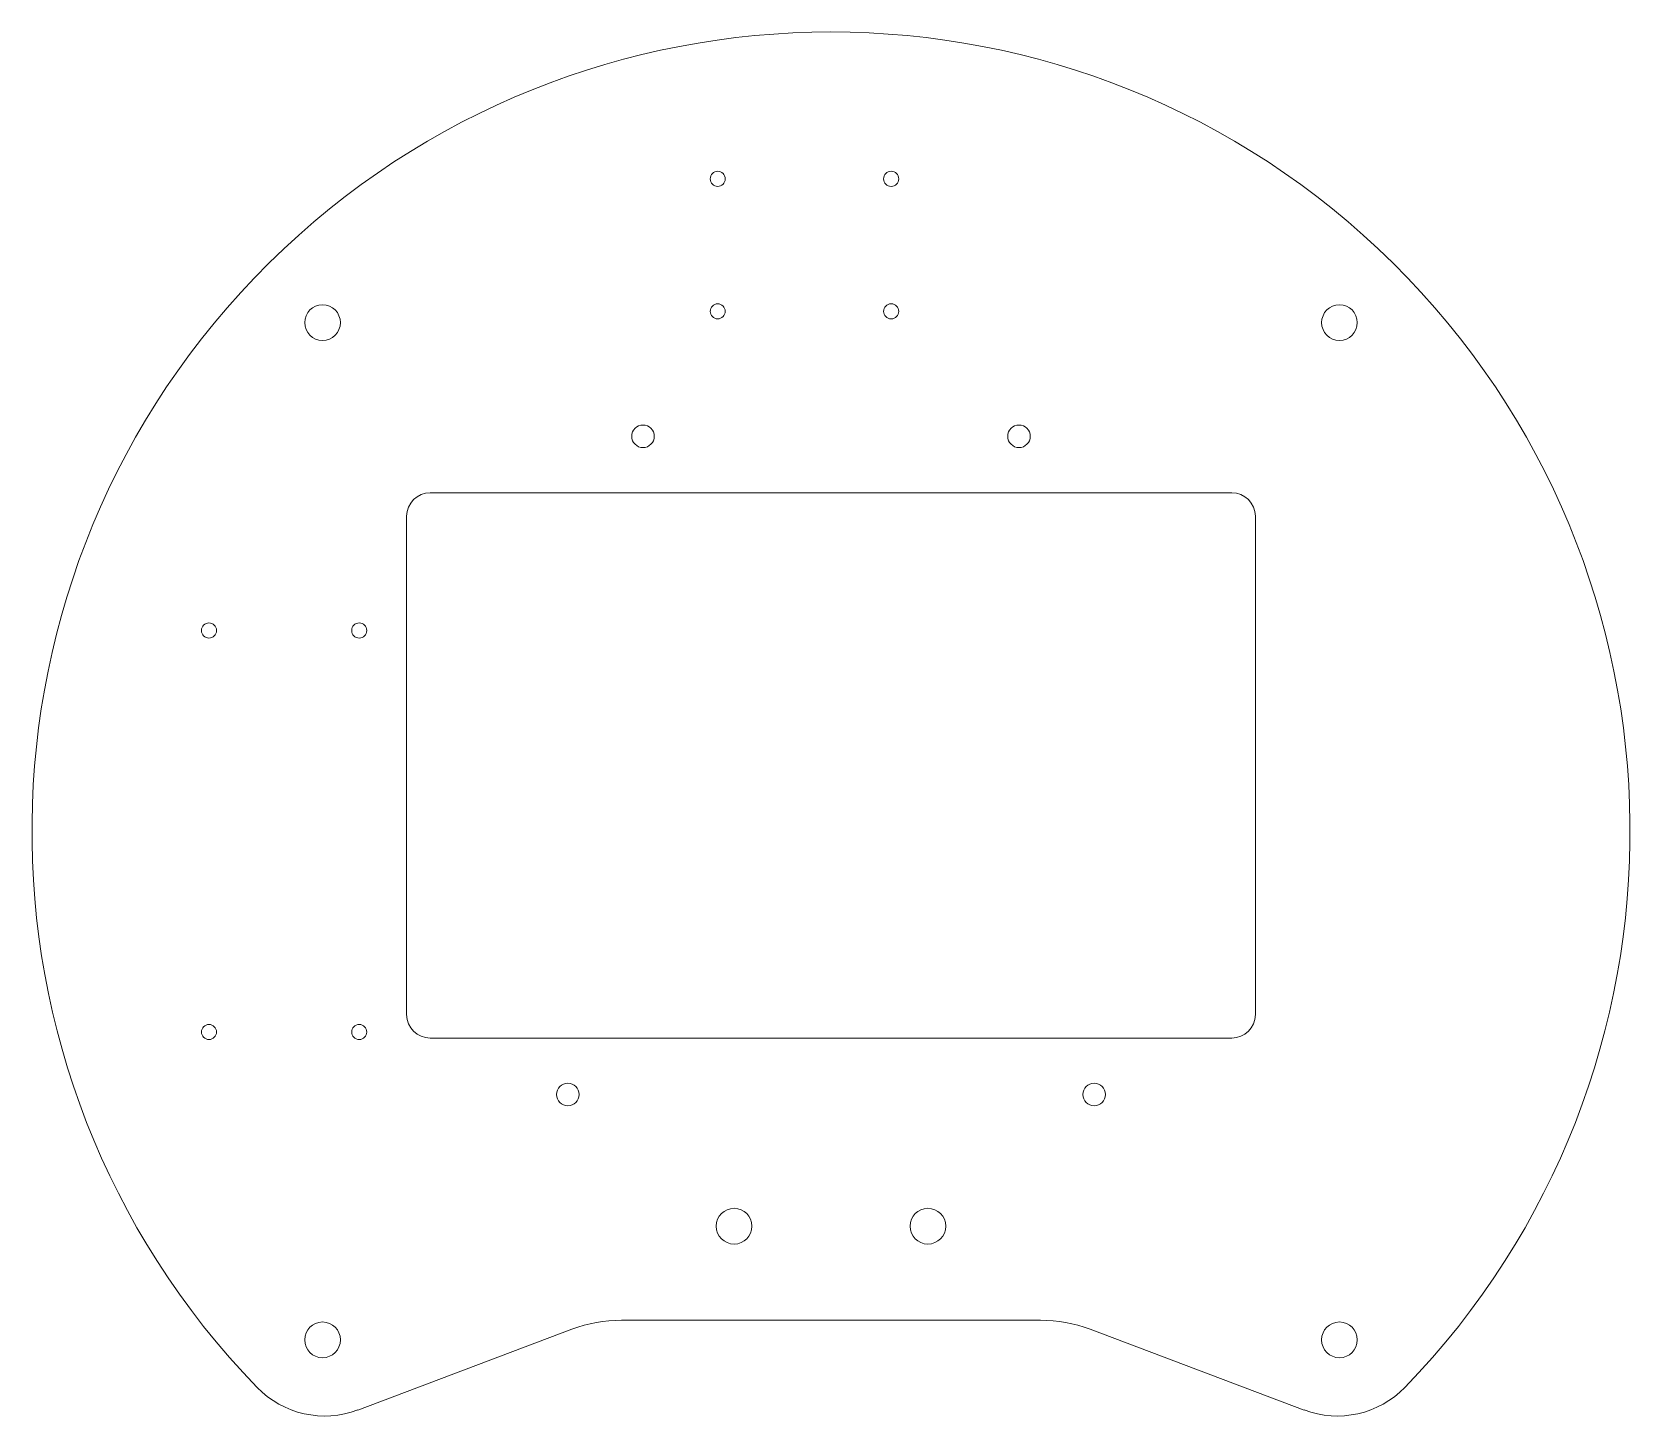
# Model space of a CAD drawing. Header units: millimetres. Extents: x -85 to 85, y -62 to 85.
import ezdxf

# ---------------------------------------------------------------- set-up
doc = ezdxf.new("R2010")
doc.units = ezdxf.units.MM

msp = doc.modelspace()

# ---------------------------------------------------------------- linework, layer by layer
at = {"color": 7, "linetype": 'Continuous', "lineweight": 0}
for p, q in [((-42.64, 36), (42.64, 36)), ((-45.14, -19.5), (-45.14, 33.5)), ((45.14, 33.5), (45.14, -19.5)), ((42.64, -22), (-42.64, -22)), ((-22.27, -52), (22.27, -52)), ((-50.34, -61.55), (-27.56, -52.96)), ((27.56, -52.96), (50.34, -61.55))]:
    msp.add_line(p, q, dxfattribs=at)
for centre, radius in [((-12.05, 69.38), 0.8), ((6.4, 69.38), 0.8), ((-54.09, 54.09), 1.9), ((-12.05, 55.29), 0.8), ((6.4, 55.29), 0.8), ((54.09, 54.09), 1.9), ((-20, 42), 1.2), ((20, 42), 1.2), ((-66.17, 21.35), 0.8), ((-50.19, 21.35), 0.8), ((-66.17, -21.35), 0.8), ((-50.19, -21.35), 0.8), ((-28, -28), 1.2), ((28, -28), 1.2), ((-10.31, -42), 1.9), ((10.31, -42), 1.9), ((-54.09, -54.09), 1.9), ((54.09, -54.09), 1.9)]:
    msp.add_circle(centre, radius, dxfattribs=at)
for centre, radius, start, end in [((0, 0), 85, 315.904, 224.096), ((-42.64, 33.5), 2.5, 90, 180), ((42.64, 33.5), 2.5, 0, 90), ((-42.64, -19.5), 2.5, 180, 270), ((42.64, -19.5), 2.5, 270, 0), ((-22.27, -67), 15, 90, 110.6471), ((22.27, -67), 15, 69.3529, 90), ((-53.86, -52.19), 10, 224.096, 290.6471), ((53.86, -52.19), 10, 249.3529, 315.904)]:
    msp.add_arc(centre, radius, start, end, dxfattribs=at)

doc.saveas('drawing.dxf')
